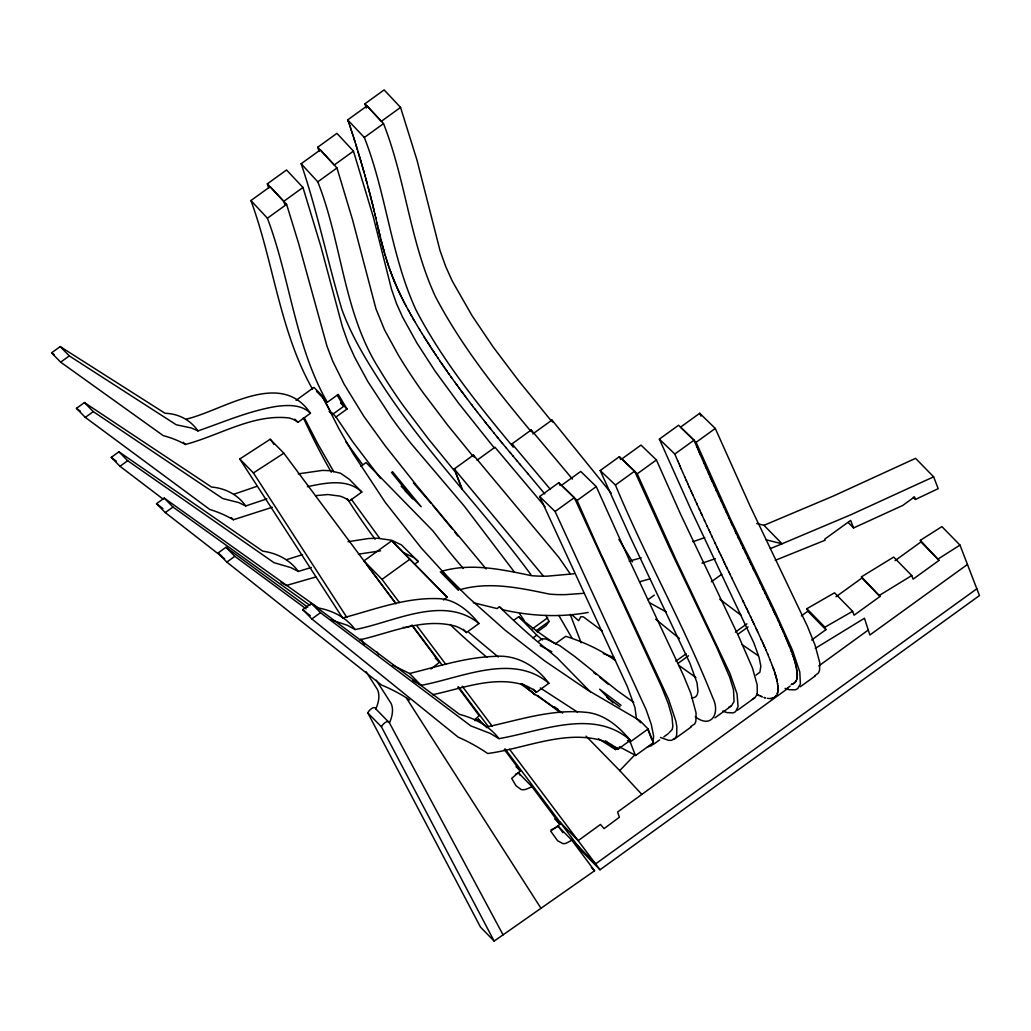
<?xml version="1.0" encoding="UTF-8"?>
<svg xmlns="http://www.w3.org/2000/svg" width="1031" height="1031" viewBox="0 0 1031 1031"><rect width="100%" height="100%" fill="white"/><g stroke="black" fill="none" stroke-linecap="round" stroke-linejoin="round"><path stroke-width="1.5" d="M778.083 690.139L778.134 688.528L778.044 690.641M797.272 676.272L797.324 674.661L797.234 676.774M796.718 679.416L797.208 676.967L796.679 679.519M777.271 694.005L778.018 690.834L777.206 694.159M796.46 680.138L796.383 680.292M776.536 695.397L776.42 695.59M795.661 681.633L796.306 680.473L795.584 681.736M545.902 615.404L549.033 621.422L546.198 625.456L537.241 631.926M737.513 710.217L754.782 697.768L756.419 695.525L757.27 692.69L757.179 684.88L752.398 667.817L739.214 637.609L680.782 514.649L656.412 459.955L641.011 445.083L621.822 458.95L637.222 473.822L675.859 559.356L729.987 673.552L737.049 693.889L738.08 706.557L735.593 711.635L733.273 712.885L727.023 712.589L722.705 711.081M714.947 717.821L731.391 705.939L734.046 701.505L733.492 689.636L729.69 677.225L716.661 647.172L669.944 549.059L634.619 471.154L619.386 456.669L600.197 470.536L630.431 537.435L689.919 663.255L697.02 682.818L697.974 691.105L697.381 694.147A120.021 23.829 54.1 0 1 691.569 697.832M641.849 794.424L619.734 770.621L635.148 754.537M660.484 737.449L668.5 740.322L671.632 740.322L675.537 737.835L676.684 735.116L676.864 726.752L675.859 721.133L668.591 699.34L597.168 545.811L577.076 500.473L561.534 485.305L580.724 471.438L596.266 486.606L630.173 561.882L683.682 675.924L690.886 693.476L696.054 712.885L695.873 721.249L694.726 723.968L690.822 726.455M504.314 749.485L520.307 770.969L511.685 778.392L515.977 785.751L521.145 789.527A12.063 7.114 -44.4 0 0 523.194 789.733L523.748 789.694A16.896 9.962 -44.4 0 0 526.132 789.243L532.048 786.743L560.001 824.31L550.657 831.089L557.603 840.742L562.9 843.603A10.761 6.354 -44.4 0 0 564.717 843.551A9.653 5.696 -44.4 0 0 566.199 843.178L571.857 840.252L594.565 870.77L494.145 941.084L480.51 927.14L367.809 712.898A6.547 3.866 -44.4 0 1 371.186 708.89L372.049 708.297A3.892 2.294 -44.4 0 1 375.787 708.89L389.422 722.834L503.051 934.846M474.608 719.677L479.209 715.746L457.841 687.02M430.829 669.029L439.464 662.34L411.897 625.302L410.905 625.765M443.498 599.939L447.158 597.207L391.754 540.785L363.943 560.89L382.011 579.37L399.409 602.529M787.736 688.489L617.621 812.003L619.386 817.248L604.089 828.602L600.442 824.478L578.159 840.665L560.078 822.184M818.807 665.936L868.257 630.044M513.722 620.327L518.735 616.706A972.439 573.739 -44.4 0 0 555.889 644.117M533.04 637.905L536.803 635.173A972.439 573.739 -44.4 0 0 542.512 639.903M366.366 108.036L364.935 103.783L384.125 89.916L400.556 107.417L417.001 160.179L440.018 250.572L445.701 266.501L452.351 281.231L472.146 315.834L493.192 347.035L518.786 380.955L551.198 420.751M319.107 151.415L317.741 147.214L336.931 133.347L353.453 151.119L373.338 217.026L391.458 289.067L396.432 303.423L402.593 317.148L417.052 343.259L435.172 371.224L458.782 403.469L494.171 447.802M268.73 188.132L267.338 183.84L286.528 169.973L302.959 187.474L320.847 246.37L342.344 326.556L347.885 342.228L354.6 357.126L367.719 381.367L391.393 417.568A113.449 22.527 54.1 0 0 411.575 444.142L464.092 505.886L514.675 572.398M530.81 574.499C484.029 510.989 428.123 454.568 384.64 388.571C368.286 363.466 352.151 337.781 341.892 309.48C327.484 261.152 317.419 211.561 301.155 163.749L320.345 149.882L336.969 167.963L352.602 219.951L375.954 308.81L384.537 329.894L398.134 354.741A120.021 23.829 54.1 0 0 423.032 392.579L447.583 425.056L472.804 455.973M312.47 389.048C279.594 330.912 273.731 262.609 250.933 200.555L270.122 186.688L286.605 204.357L298.539 243.148L326.969 346.158L332.755 361.211L344.109 384.176L363.763 416.202L385.143 445.779L416.82 485.665L486.142 568.957M51.55 352.847L60.198 346.596L164.999 413.263C178.311 413.689 190.387 419.785 197.978 430.919C223.779 421.95 249.167 410.879 276.295 406.42C287.817 404.938 301.645 404.268 310.447 413.302L297.946 422.323A84.671 39.655 -42 0 0 289.118 417.967C252.737 413.74 219.539 435.507 185.374 444.451A338.761 158.658 -42 0 0 163.233 435.623L60.661 362.165L51.55 352.847L54.153 354.69M400.556 107.417L381.367 121.284L364.935 103.783M572.489 479.08L531.223 429.966L512.033 443.846L513.283 447.08C477.533 404.165 442.26 360.103 416.228 310.434C390.775 255.572 386.496 193.66 364.33 137.484L383.519 123.617L367.023 105.922L347.834 119.789L348.182 120.846M60.661 362.165L69.309 355.914L176.262 424.772L191.482 428.007L197.978 430.919M284.736 204.318L283.77 201.341L302.959 187.474M353.453 151.119L334.263 164.986L317.741 147.214M331.789 412.645L336.016 416.975L347.009 409.023L338.271 394.37L327.291 402.309C295.021 345.681 290.188 278.628 267.416 218.224L286.605 204.357M570.169 573.764L558.763 557.281L473.448 455.071L454.259 468.937L462.223 489.441L455.483 472.095L428.393 438.922L403.843 406.446A120.021 23.829 54.1 0 1 378.944 368.608C343.259 312.329 341.97 242.813 317.78 181.83L336.969 167.963M272.313 507.265L233.367 519.753A335.397 173.968 -42.9 0 0 209.809 509.482L85.302 417.4L76.449 408.353L84.439 402.58L211.497 487.032C225.17 488.23 237.749 494.519 245.713 505.963L266.874 498.875M85.302 417.4L93.293 411.627L222.748 498.54L238.78 502.6L245.713 505.963M163.22 499.184L119.983 466.296L111.258 457.364L118.952 451.797L262.737 551.147C276.811 553.131 289.904 559.665 298.294 571.458L311.336 567.462M119.983 466.296L127.676 460.728L273.988 562.668L290.897 567.617L298.294 571.458M296.065 400.337L313.952 387.398L322.188 395.827L338.98 428.819L353.414 454.078L385.298 502.445L421.189 547.899L447.351 576.6L468.138 597.271L505.022 630.109L544.703 660.923L587.167 689.739L639.864 720.579L648.099 728.994L653.383 742.681L635.483 755.607L630.212 741.933L627.492 740.49M224.616 558.789L165.282 512.587L156.544 503.669L164.238 498.102L318.27 607.929C332.729 610.623 346.326 617.44 355.141 629.554C393.468 622.363 443.691 594.359 478.938 623.523L466.45 632.557A83.343 51.692 -45.1 0 0 455.792 626.281C423.496 617.157 390.788 632.905 359.651 639.864M165.282 512.587L172.976 507.033L309.957 605.39M329.147 411.408L332.278 414.604L343.787 406.278L337.253 395.285M409.629 699.946A336.093 224.449 -46.3 0 0 381.534 685.048L226.833 562.088L217.992 553.041L225.969 547.281L307.715 607.182M226.833 562.088L234.823 556.328L306.104 608.87M360.953 466.27L366.082 462.571L432.904 530.875L446.797 548.685A1040.395 814.219 -21.1 0 0 463.383 568.481M315.55 495.653L327.897 494.532L339.934 496.117A83.756 43.444 -42.9 0 1 349.316 501.092L361.817 492.058L349.303 479.26L340.552 473.242L329.74 470.664L322.381 470.394L298.255 473.873M477.069 460.187L494.97 447.248L545.077 506.724M532.795 433.935L551.985 420.068L611.164 493.14M302.727 609.617L311.375 603.367L459.53 714.354C474.763 718.401 489.3 725.837 498.978 738.634C540.618 731.482 593.804 707.794 630.341 740.322L617.84 749.357A84.98 60.262 -47.6 0 0 605.803 741.727C566.766 728.505 526.454 748.351 487.702 753.506A339.908 241.035 -47.6 0 0 458.189 737.165L311.839 618.935L302.727 609.617L310.254 615.675M311.839 618.935L320.486 612.685L470.793 725.876L490.228 733.415L498.978 738.634M382.011 579.37L409.835 559.266L447.158 597.207M414.565 564.253L418.315 561.547L401.446 544.922L391.69 540.27L377.333 538.234L368.505 538.517L348.014 541.726M640.702 722.705L636.398 718.298L634.954 707.55L627.428 686.788L539.651 496.517L558.841 482.65L574.293 497.638L661.58 686.917L668.307 703.761L672.019 716.893L672.831 726.34L672.16 729.536L669.003 732.848M647.275 747.063L651.644 745.581L652.971 743.403L653.602 735.979L651.334 724.613L646.231 709.934L555.103 511.505L574.293 497.638M756.007 675.112L759.924 672.173L760.826 666.052L759.022 657.185L753.919 643.035L691.646 511.105L659.376 439.103L678.566 425.236L694.005 440.185L696.943 447.067M577.076 500.473L596.266 486.606M814.632 675.924L818.55 672.818L819.581 670.137L819.774 662.74L815.031 645.058L807.441 626.32L749.949 505.744L715.282 428.458L699.74 413.276L680.55 427.143L696.093 442.325L730.76 519.611L774.887 611.215L792.568 650.406L799.798 672.019L800.391 684.004L797.71 688.631L795.442 689.791L789.192 689.713L785.068 688.386M458.421 590.312L440.276 571.754M695.281 716.777C711.931 729.497 720.334 712.485 712.782 697.794C683.978 625.34 645.367 557.075 615.43 485.021L634.619 471.154M637.222 473.822L656.412 459.955M677.754 460.934L674.815 454.052L694.005 440.185M696.093 442.325L715.282 428.458M532.292 628.923L547.641 617.827M536.236 630.663L549.033 621.422M538.285 641.527L542.126 638.756L546.224 639.027L559.897 645.741L574.847 656.554L617.492 690.809L633.691 702.356M555.49 643.705L565.723 636.307C583.34 641.926 600.545 649.607 615.468 660.639M647.945 599.72L654.337 595.093M432.53 694.726C462.481 688.45 494.468 675.241 525.037 685.357A83.949 56.061 -46.3 0 1 536.391 692.329L548.879 683.295C536.313 666.271 516.879 654.517 495.215 656.373C465.909 657.159 437.827 666.593 409.591 673.488L392.476 665.098M711.364 581.768L721.764 574.267M675.872 661.193L686.105 653.796M678.269 663.178L688.515 655.78M735.412 632.132L746.921 623.807M737.874 634.284L748.106 626.887M598.586 738.827L615.571 749.563L618.033 747.784M801.345 615.907L807.827 611.228L806.861 608.715L834.517 592.825L852.598 611.306L854.093 615.198L879.997 596.472L861.465 576.806L893.671 557.075L911.739 575.556L913.118 579.126L939.022 560.4L920.335 540.334L941.896 526.609L959.977 545.09L979.45 595.57L600.016 869.777L581.935 851.31L505.01 748.815M630.212 741.933L648.099 728.994M836.025 596.73L861.929 578.004L861.465 576.806M895.05 560.645L920.954 541.919L920.335 540.334M653.216 744.524L659.608 739.91M663.874 736.83L668.14 733.75M673.874 739.472L691.427 726.791M811.642 640.006L825.895 629.709L824.929 627.183L806.861 608.715M774.887 697.136L776.266 695.783L774.706 697.265M787.181 688.218L790.133 686.079M967.452 564.46L869.855 634.993L864.455 618.252L815.276 648.357M800.327 686.749L815.083 676.078M976.834 588.791L595.596 863.914L577.528 845.433M793.999 683.334L795.481 681.891L793.896 683.398M342.859 618.394L239.772 458.988L270.199 439.258L283.834 453.202L395.956 603.87M239.772 458.988L253.407 472.933L283.834 453.202M938.416 558.815L959.977 545.09M911.739 575.556L879.546 595.287M571.857 840.252L558.222 826.308L552.564 829.246A9.653 5.696 -44.4 0 1 551.082 829.607M852.598 611.306L824.929 627.183M752.462 699.018L754.782 697.768M517.162 773.456L518.413 772.799L532.048 786.743M486.838 727.693L478.448 719.11L474.891 720.708M913.363 497.238L915.489 499.416L938.197 488.668L933.622 476.812L851.155 514.624L782.065 543.775A629.529 371.418 -44.4 0 1 770.299 548.595M515.436 774.268L516.57 773.753M848.242 522.524L853.565 527.949L902.756 505.435L914.523 496.916L915.489 499.416M728.904 707.034L731.391 705.939M756.728 523.503L763.984 525.307L833.074 496.156L915.554 458.344L933.622 476.812M409.552 626.345L405.789 627.441A10.787 6.366 -44.4 0 1 403.74 627.415L403.366 627.338M186.392 419.089C223.74 410.274 280.638 368.647 310.447 413.302M775.248 560.349L825.161 540.192L824.748 539.136L850.652 520.41L853.565 527.949M234.127 494.133L256.655 486.426M286.721 559.614L302.573 554.652M315.692 577.025L286.231 585.518M343.555 617.724C374.008 609.695 404.423 597.787 436.397 598.611C454.31 598.251 468.293 610.442 478.938 623.523M629.194 561.148L635.354 559.433A997.828 588.714 -44.4 0 0 641.205 557.797M639.555 581.768L650.342 578.765M772.503 698.232L774.5 697.394L772.374 698.258M412.851 680.55L421.164 685.331C461.398 677.96 512.729 652.494 548.879 683.295M487.405 726.803C519.302 719.934 551.469 709.109 584.525 712.202C603.676 713.297 618.6 726.301 630.341 740.322M791.421 684.429L793.69 683.527L791.357 684.442M307.367 486.696C324.958 482.998 347.344 478.1 361.817 492.058M358.427 554.175L380.555 550.838M771.613 698.412L771.549 698.412M588.198 612.44C559.885 617.621 530.823 616.138 502.819 609.759L499.481 606.834L497.084 608.561L473.397 602.735M573.816 573.79L547.538 576.149A247.35 145.938 -44.4 0 1 531.596 575.685C502.484 569.628 471.412 562.681 441.977 571.213A839.981 505.628 12.2 0 0 460.058 589.693C489.48 581.149 520.552 588.108 549.678 594.152A247.35 145.938 -44.4 0 0 565.607 594.616L583.907 593.302M770.66 698.503L771.394 698.438L770.312 698.515M769.68 698.515L769.19 698.503M768.572 698.451L768.314 698.425M767.425 698.296L767.335 698.283M603.354 653.59L614.154 657.482M766.072 539.806L782.065 543.775L763.984 525.307M331.067 619.85L347.279 625.25L355.141 629.554M764.383 697.575L765.466 697.884L764.177 697.51M762.36 696.892L762.18 696.827M403.984 552.835L413.869 557.629L418.315 561.547M760.917 696.325C763.12 697.24 758.764 695.422 760.736 696.247M540.192 645.599L551.804 651.734M649.981 602.929L666.181 611.924M756.818 694.417L759.332 695.629L756.78 694.391M577.45 712.06L540.244 687.948M758.339 655.793L742.204 644.697M695.938 677.547L678.682 665.253M719.741 599.191L741.341 615.468M593.92 672.831L596.279 674.506M621.049 705.32L599.655 689.185L613.02 702.846M619.992 706.866L606.782 697.008L608.947 699.224M554.433 706.75L558.274 709.56M560.245 712.589L537.602 695.474M76.449 408.353L80.341 411.214M602.156 630.83L583.417 616.886L580.801 616.744L578.649 620.701L571.767 614.682M111.258 457.364L116.387 461.244M156.544 503.669L162.911 508.592M526.519 686.762L528.98 688.695M599.965 677.406L608.032 684.107M217.992 553.041L221.768 556.031M498.334 657.043L468.834 632.467M655.677 619.206L679.416 638.485M605.725 740.941L615.571 749.563M526.248 687.11L534.96 694.804A1040.202 814.065 -21.1 0 1 529.148 689.765M600.197 470.536L615.43 485.021M659.376 439.103L674.815 454.052M539.651 496.517L555.103 511.505M920.954 541.919L939.022 560.4M861.929 578.004L879.997 596.472M807.827 611.228L825.895 629.709M340.668 402.541L347.009 409.023M340.642 403.069L343.787 406.278M316.53 391.303L327.291 402.309M401.149 486.258L421.189 506.737L392.489 471.67M405.273 491.014L412.941 498.862L391.432 472.378M518.735 616.706L536.803 635.173M590.441 691.93L557.036 657.778L536.661 640.96A1040.395 814.219 -21.1 0 1 499.365 606.731M294.814 419.127L297.946 422.323M615.752 747.217L617.84 749.357M391.754 540.785L409.835 559.266M347.241 498.952L349.316 501.092M533.259 689.133L536.391 692.329M463.319 629.361L466.45 632.557M435.275 658.062L439.464 662.34M516.106 766.69L520.307 770.969M554.755 818.949L560.001 824.31M409.591 673.488L421.164 685.331M183.26 442.286L185.374 444.451M591.42 867.548L594.565 870.77M231.253 517.588L233.367 519.753M60.198 346.596L69.309 355.914M311.375 603.367L320.486 612.685M84.439 402.58L93.293 411.627M225.969 547.281L234.823 556.328M118.952 451.797L127.676 460.728M164.238 498.102L172.976 507.033M367.809 712.898L381.444 726.829L494.145 941.084M586.085 736.16L619.734 770.621M267.338 183.84L283.77 201.341M364.33 137.484L347.975 120.227M250.933 200.555L267.416 218.224M301.155 163.749L317.78 181.83M413.431 482.959L430.945 503.192M432.943 505.525L452.222 528.864M512.033 443.846L550.438 489.441M454.259 468.937L542.937 575.517M519.547 463.795L528.04 473.86M516.57 460.264L520.371 464.775M527.576 473.306L544.78 493.888M512.639 455.612L517.253 461.076M510.229 452.725L512.948 455.973M509.546 451.913L510.719 453.305M509.804 452.222L505.641 447.222M530.578 430.945C495.486 388.751 460.986 345.359 435.417 296.567C409.964 241.705 405.686 179.794 383.519 123.617M506.041 447.712L502.136 442.995M500.976 441.59L502.509 443.446M500.228 440.675L501.118 441.758M500.396 440.881L497.831 437.763M496.994 436.732L497.999 437.969M497.277 437.08L493.707 432.685M490.795 429.089L493.849 432.865M490.009 428.123L490.936 429.27M489.364 427.311L490.253 428.419M487.573 425.081L489.583 427.581M487.947 425.545L486.258 423.432M485.601 422.62L486.426 423.651M484.957 421.795L485.923 423.019M483.668 420.184L485.047 421.924M483.939 420.519L480.51 416.189M380.542 478.397L352.563 441.539L336.016 416.975M479.827 415.3L480.536 416.215M477.353 412.142L479.892 415.39M477.443 412.258L475.639 409.938M454.967 532.37L457.712 535.901M379.653 538.246L351.326 499.223M474.93 409.023L475.845 410.209M475.033 409.165L473.113 406.678M473.268 406.871L471.773 404.925M471.438 404.487L472.095 405.351M466.966 398.61L471.515 404.59M465.857 397.128L467.069 398.739M465.999 397.322L464.749 395.659M416.795 625.701L445.779 664.325M462.21 686.208L492.161 726.108M509.559 749.279L600.016 869.777M366.843 564.756L395.827 603.367M412.258 625.25L442.209 665.15M458.627 687.033L488.578 726.932M464.942 395.904L463.654 394.203M463.886 394.499L462.945 393.236M362.319 464.221L345.862 441.796M462.571 392.747L463.112 393.468M461.901 391.844L462.739 392.966M270.199 439.258L274.027 444.413M478.448 719.11L480.33 721.636M518.413 772.799L520.268 775.312M558.222 826.308L562.952 832.661M461.488 391.29L462.03 392.012M460.767 390.311L461.695 391.574M459.852 389.074L460.96 390.569M458.834 387.695L459.89 389.125M457.79 386.264L458.937 387.824M458.035 386.586L457.133 385.349M456.746 384.834L457.261 385.542M456.037 383.854L457.029 385.22M456.23 384.125L454.555 381.805M454.684 381.998L451.449 377.488M451.153 377.075L451.655 377.784M451.346 377.346L449.052 374.124M448.678 373.583L449.168 374.279M448.176 372.887L448.769 373.712M447.054 371.289L448.382 373.183M446.707 370.786L447.196 371.482M446.114 369.949L446.874 371.018M445.456 369.008L446.217 370.077M445.727 369.382L444.748 367.99M444.799 368.067L443.588 366.314M618.884 539.419L632.544 561.856M443.291 365.889L443.781 366.585M442.763 365.103L443.407 366.044M442.106 364.162L442.815 365.193M441.861 363.801L442.338 364.497M441.371 363.092L441.925 363.904M441.461 363.234L440.276 361.494M437.608 357.551L440.43 361.713M519.534 613.625L524.057 620.275M437.84 357.899L436.061 355.257M435.314 354.123L436.229 355.489M435.533 354.458L433.871 351.971M433.355 351.184L433.948 352.074M433.497 351.403L432.505 349.883M432.157 349.367L432.608 350.05M431.28 348.027L432.324 349.625M430.301 346.519L431.306 348.066M429.888 345.888L430.404 346.687M429.966 346.016L428.896 344.354M253.407 472.933L346.893 617.479M360.863 639.091L364.368 644.504M428.484 343.71L429.115 344.689M428.677 344.019L427.839 342.704M427.414 342.047L428.071 343.078M427.581 342.318L426.576 340.745M376.934 651.966L378.673 654.685M406.446 698.077L540.979 908.298M376.251 680.228L390.981 703.271A33.546 19.795 -44.4 0 1 389.422 722.834A3.892 2.294 -44.4 0 0 385.697 722.241L384.821 722.834A6.547 3.866 -44.4 0 0 381.444 726.829M366.082 671.709L377.346 689.339A33.546 19.795 -44.4 0 1 375.787 708.89M426.164 340.088L426.705 340.939M426.306 340.307L425.339 338.787M424.927 338.142L425.429 338.941M425.043 338.31L424.115 336.866M423.715 336.222L424.257 337.085M423.87 336.467L421.975 333.413M422.143 333.683L420.416 330.899M332.278 414.604L323.141 398.275M419.836 329.946L420.274 330.655M419.978 330.178L418.973 328.528M558.815 615.43L572.025 638.176M333.748 471.695L317.883 444.065L304.454 418.07M418.831 328.296L414.72 321.414M413.753 319.752L414.81 321.556M413.367 319.094L413.792 319.816M413.457 319.249L411.678 316.156M413.238 318.875L412.8 318.102M411.433 315.731L411.833 316.414M411.511 315.86L410.841 314.661M410.879 314.751L409.835 312.87M410.067 313.295L408.907 311.22M408.688 310.808L409.062 311.491M408.766 310.95L408.018 309.584M408.186 309.893L405.879 305.627M406.034 305.911L405.312 304.557M405.518 304.944L404.526 303.037M404.255 302.508L404.616 303.204M404.307 302.624L403.379 300.82M403.598 301.245L403.108 300.292M403.005 300.073L402.528 299.132M402.747 299.544L401.69 297.431M402.206 298.487L401.484 297.005M400.904 295.845L401.562 297.173M401.162 296.374L400.402 294.789M750.826 563.828L753.674 569.692M759.795 582.257L762.85 588.546M753.107 568.532L760.143 582.992M732.049 578.559L729.613 573.52M742.81 600.673L743.66 602.413M731.636 577.695L745.233 605.674M765.079 593.16L765.595 594.217M750.143 562.423L747.836 557.655M763.043 588.959L766.974 597.091M749.859 561.856L750.864 563.918M762.476 587.773L763.481 589.848M728.814 571.87L729.78 573.88M745.181 605.558L746.405 608.084M766.729 596.575L770.209 603.805M745.477 552.758L748.145 558.299M747.797 610.958L748.57 612.582M726.288 566.625L727.448 569.035M746.74 608.767L748.158 611.731M727.177 568.481L728.956 572.166M746.135 607.517L746.985 609.269M400.608 295.214L399.886 293.719M743.364 548.363L745.774 553.389M767.502 598.173L767.953 599.114M724.174 562.23L725.386 564.769M748.313 612.04L750.761 617.144M725.205 564.395L726.584 567.256M769.951 603.277L770.737 604.913M743.183 548.002L740.761 542.937M742.784 547.165L743.686 549.033M750.478 616.538L752.321 620.417M721.752 557.165L722.963 559.704M722.705 559.163L724.497 562.9M771.124 605.738L772.76 609.166M770.634 604.707L771.304 606.112M740.993 543.414L736.237 533.388M752.115 619.979L753.416 622.698M719.097 551.598L720.901 555.387M720.54 554.614L721.803 557.281M400.092 294.144L399.641 293.191M772.593 608.831L773.482 610.687M738.157 537.447L738.686 538.556M753.816 623.549L757.115 630.572M753.081 622.002L754.035 624.013M717.048 547.268L718.195 549.678M717.924 549.111L719.496 552.423M399.693 293.294L399.345 292.559M774.178 612.182L775.016 613.961M773.224 610.146L774.436 612.71M735.567 531.983L731.92 524.225M735.361 531.545L736.469 533.903M715.462 543.917L711.802 536.133M715.114 543.169L717.28 547.77M399.538 292.984L398.842 291.489M774.861 613.638L777.98 620.314M730.992 522.266L732.371 525.191M712.292 537.177L709.637 531.481M728.827 517.614L731.301 522.923M756.123 628.459L756.574 629.4M726.327 512.252L729.149 518.335M757.527 631.449L761.651 640.406M756.973 630.263L757.643 631.707M707.137 526.119L709.044 530.23M708.916 529.96L709.972 532.202M399.036 291.915L398.301 290.317M723.582 506.35L726.378 512.381M704.392 520.217L707.189 526.248M398.739 291.27L398.056 289.788M777.786 619.902L780.751 626.358M720.772 500.254L723.801 506.84M704.624 520.707L699.34 509.25M718.53 495.383L721.094 500.963M701.183 513.258L701.905 514.83M780.067 624.838L780.415 625.611M716.197 490.292L718.981 496.362M697.008 504.159L699.791 510.229M398.25 290.214L397.335 288.177M714.122 485.743L716.519 491.001M761.226 639.478L763.636 644.826M694.933 499.61L696.711 503.502M696.544 503.128L697.33 504.868M780.673 626.178L781.253 627.467M711.97 480.987L714.187 485.885M692.78 494.854L694.997 499.751M397.966 289.569L397.038 287.533M781.743 628.536L782.065 629.245M781.111 627.132L783.199 631.784M710.359 477.417L711.583 480.137M711.248 479.389L712.137 481.361M762.553 642.403L762.876 643.112M691.17 491.284L692.394 494.004M692.059 493.256L692.948 495.228M708.465 473.216L710.539 477.817M689.275 487.083L691.35 491.684M782.606 630.444L782.903 631.127M708.632 473.603L706.338 468.474M763.417 644.311L764.01 645.651M687.78 483.745L689.443 487.47M619.386 456.669L620.675 459.555M705.475 466.528L706.467 468.77M686.285 480.394L687.935 484.106M397.231 287.958L396.858 287.108M783.122 631.616L785.712 637.519M703.928 463.035L705.823 467.314M764.151 645.986L764.448 646.63M763.932 645.483L764.796 647.429M684.739 476.902L686.633 481.181M704.147 463.525L700.229 454.619M684.958 477.392L681.04 468.486M558.841 482.65L560.091 485.498M396.329 285.922L396.909 287.224M764.68 647.159L765.878 649.904M784.604 634.967L785.068 636.037M396.523 286.347L395.582 284.195M699.018 451.836L699.753 453.524M699.675 453.344L700.32 454.851M679.829 465.703L681.13 468.718M697.935 449.348L699.173 452.209M765.737 649.569L767.786 654.35M678.746 463.215L679.983 466.076M395.956 285.059L395.401 283.757M696.879 446.9L698.051 449.619M677.689 460.767L678.862 463.486M699.74 413.276L700.964 416.124M785.596 637.248L786.331 638.949M786.924 640.354L786.511 639.375M786.228 638.743L786.55 639.465M395.453 283.873L395.118 283.113M786.743 639.929L787.207 641.037M395.311 283.538L394.899 282.558M787.091 640.754L787.877 642.635M767.657 654.054L769.977 659.672M395.079 282.997L394.615 281.901M394.796 282.339L394.435 281.476M394.525 281.695L394.164 280.819M787.723 642.287L788.612 644.427M394.345 281.257L393.945 280.264M788.457 644.053L789.372 646.282M394.126 280.703L393.494 279.156M393.894 280.148L393.056 278.048M789.269 646.037L790.829 650.007M770.08 659.904L772.309 665.626M393.404 278.937L392.966 277.829M392.128 275.702L392.824 277.494M392.527 276.72L391.703 274.581M790.738 649.788L791.293 651.218M551.985 420.068L552.771 422.117M648.228 730.399L651.888 739.871M531.223 429.966L532.06 432.131M570.182 614.347L581.136 642.738M473.448 455.071L474.26 457.171M392.038 275.483L390.13 270.328M391.612 274.349L391.303 273.524M791.202 650.986L791.37 651.437M791.576 651.979L791.808 652.61M772.348 665.73L772.838 667.057M391.187 273.215L390.762 272.068M390.71 271.952L390.427 271.14M772.966 667.418L773.469 668.823M792.22 653.718L792.478 654.453M390.298 270.792L389.911 269.735M792.375 654.157L792.659 654.956M390.04 270.096L389.705 269.155M792.517 654.556L792.736 655.162M773.327 668.423L773.65 669.312M773.508 668.926L773.856 669.905M389.834 269.503L389.241 267.841M792.775 655.278L793.367 656.992M389.409 268.318L389.035 267.248M773.765 669.66L774.642 672.238M389.203 267.725L388.455 265.547M793.239 656.605L793.47 657.275M367.062 106.038L367.242 106.567M348.104 120.601L348.53 121.851M348.259 121.039L349.213 123.9M388.545 265.792L388.171 264.683M793.625 657.752L794.012 658.912M348.942 123.076L352.099 132.638M388.339 265.186L387.965 264.065M349.702 125.331L349.973 126.156M774.59 672.057L774.822 672.779M350.385 127.406L350.656 128.231M388.056 264.336L387.347 262.183M387.927 263.949L387.14 261.539M793.896 658.551L794.154 659.363M774.706 672.418L774.964 673.23M351.068 129.481L351.403 130.525M351.816 131.788L352.434 133.695M794.063 659.093L794.721 661.167M774.874 672.959L775.248 674.106M352.306 133.295L353.118 135.834M387.269 261.926L386.896 260.766M352.847 134.971L353.878 138.206M353.594 137.329L356.082 145.268M387.102 261.41L386.689 260.108M775.054 673.488L775.376 674.532M354.007 138.631L354.213 139.288M354.29 139.507L354.496 140.164M354.625 140.603L354.973 141.698M386.071 258.098L386.78 260.392M775.273 674.184L775.531 675.034M794.489 660.407L794.965 661.992M386.445 259.309L385.658 256.719M355.734 144.147L356.365 146.183M775.402 674.609L775.776 675.859M356.262 145.835L357.486 149.843M356.507 146.634L356.713 147.317M794.746 661.258L795.842 665.175M775.557 675.125L775.892 676.272M357.203 148.928L360.502 159.973M357.976 151.48L358.26 152.42M385.826 257.273L385.194 255.16M358.337 152.665L358.543 153.374M359.046 155.05L359.407 156.261M359.548 156.751L359.767 157.485M385.31 255.585L384.975 254.425M775.802 675.949L776.356 677.921M359.845 157.73L360.128 158.722M360.283 159.225L361.237 162.524M385.104 254.863L384.318 252.157M360.644 160.475L360.863 161.236M360.94 161.493L361.688 164.084M361.469 163.298L362.474 166.79M361.842 164.599L362.074 165.398M362.152 165.669L362.899 168.272M362.641 167.383L365.09 176.056M384.447 252.621L384.048 251.203M363.067 168.852L363.312 169.728M363.479 170.321L363.724 171.185M384.228 251.835L383.867 250.546M363.891 171.765L364.136 172.628M383.996 251.036L383.584 249.554M364.69 174.639L366.559 181.366M383.777 250.224L383.352 248.729M795.378 663.436L795.545 664.054M365.567 177.744L365.799 178.582M365.953 179.149L366.173 179.987M383.545 249.386L383.132 247.891M776.201 677.354L776.858 679.841M366.327 180.541L367.01 183.015M383.261 248.394L382.901 247.04M366.714 181.92L368.531 188.673M383.029 247.543L382.385 245.146M776.382 677.998L776.936 680.202M382.81 246.693L382.153 244.257M368.17 187.333L370.889 197.746M795.61 664.286L796.048 665.974M368.673 189.201L368.879 189.988M382.295 244.785L381.87 243.187M368.943 190.258L369.562 192.617M382.063 243.909L381.766 242.775M369.704 193.132L369.91 193.905M381.831 243.007L381.212 240.623M370.309 195.452L370.632 196.728M381.638 242.285L381.444 241.55M370.76 197.23L371.34 199.499M381.354 241.177L380.916 239.476M371.018 198.248L371.598 200.504M381.109 240.236L379.653 234.346M371.495 200.13L372.938 205.904M371.714 201.006L371.972 201.999M372.088 202.488L372.268 203.223M795.958 665.614L796.125 666.335M372.333 203.468L372.578 204.447M380.375 237.298L380.117 236.279M372.642 204.692L374.06 210.556M372.99 206.148L373.454 208.069M379.859 235.223L375.232 215.543M379.382 233.225L379.537 233.908M796.061 666.052L797.311 674.454M776.871 679.919L777.271 681.646M373.518 208.301L373.686 209.022M379.266 232.761L378.738 230.57M373.789 209.448L375.284 215.775M374.163 211.02L374.33 211.729M378.429 229.243L378.622 230.055M776.974 680.344L777.116 680.963M378.364 228.972L378.093 227.825M374.82 213.778L375.013 214.628M377.385 224.81L377.642 225.905M375.555 216.91L375.954 218.624M376.985 223.083L377.294 224.423M796.306 667.096L796.563 668.307M777.155 681.13L778.121 688.321M777.593 683.321L777.709 683.991M796.834 669.763L797.118 671.697M797.143 671.954L797.247 672.985M777.954 685.821L778.057 686.852M797.259 673.23L797.311 674.351M778.07 687.097L778.109 687.832M635.676 755.388A1080.965 845.974 -21.1 0 1 619.412 746.779M562.642 713.04A1080.965 845.974 -21.1 0 1 520.694 683.888M486.916 657.301A1080.965 845.974 -21.1 0 1 450.019 624.464M375.104 539.2A1080.965 845.974 -21.1 0 1 347.769 499.455M331.325 472.25A1080.965 845.974 -21.1 0 1 303.359 417.723M524.534 685.692A1040.202 814.065 -21.1 0 1 522.253 683.643M280.999 582.463A333.683 190.632 -44 0 1 284.943 584.732M715.372 558.673A997.828 588.714 -44.4 0 1 702.021 563.171M704.727 537.602A997.828 588.714 -44.4 0 1 692.845 541.726"/></g></svg>
